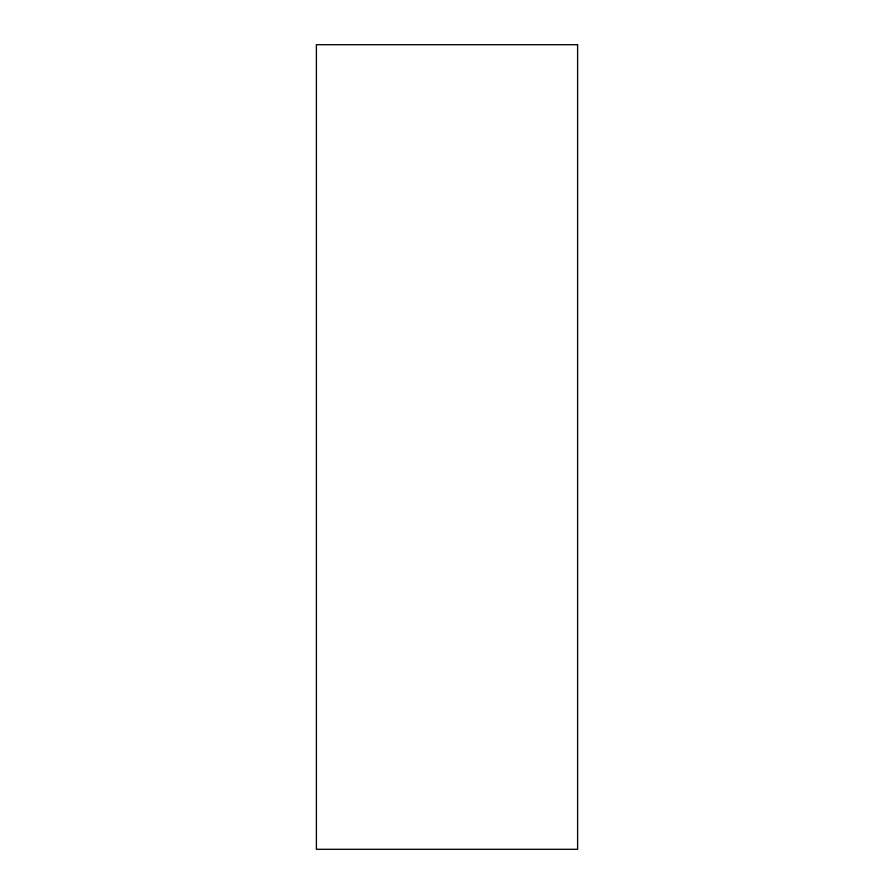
<?xml version="1.0" encoding="UTF-8"?>
<svg xmlns="http://www.w3.org/2000/svg" width="894" height="894" viewBox="0 0 894 894"><rect width="100%" height="100%" fill="white"/><g stroke="black" fill="none" stroke-linecap="round" stroke-linejoin="round"><path stroke-width="1.34" d="M577.613 44.7L316.387 44.7L316.387 849.3L577.613 849.3L577.613 44.7"/></g></svg>
